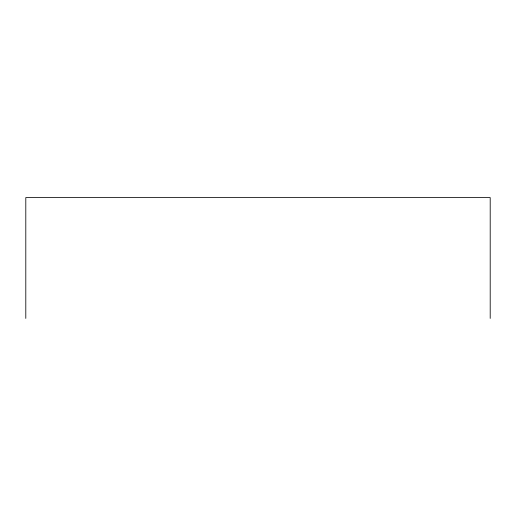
<?xml version="1.0" encoding="UTF-8"?>
<svg xmlns="http://www.w3.org/2000/svg" width="516" height="516" viewBox="0 0 516 516"><rect width="100%" height="100%" fill="white"/><g stroke="black" fill="none" stroke-linecap="round" stroke-linejoin="round"><path stroke-width="0.77" d="M490.2 318.411L490.2 197.589L25.8 197.589L25.8 318.411"/></g></svg>
